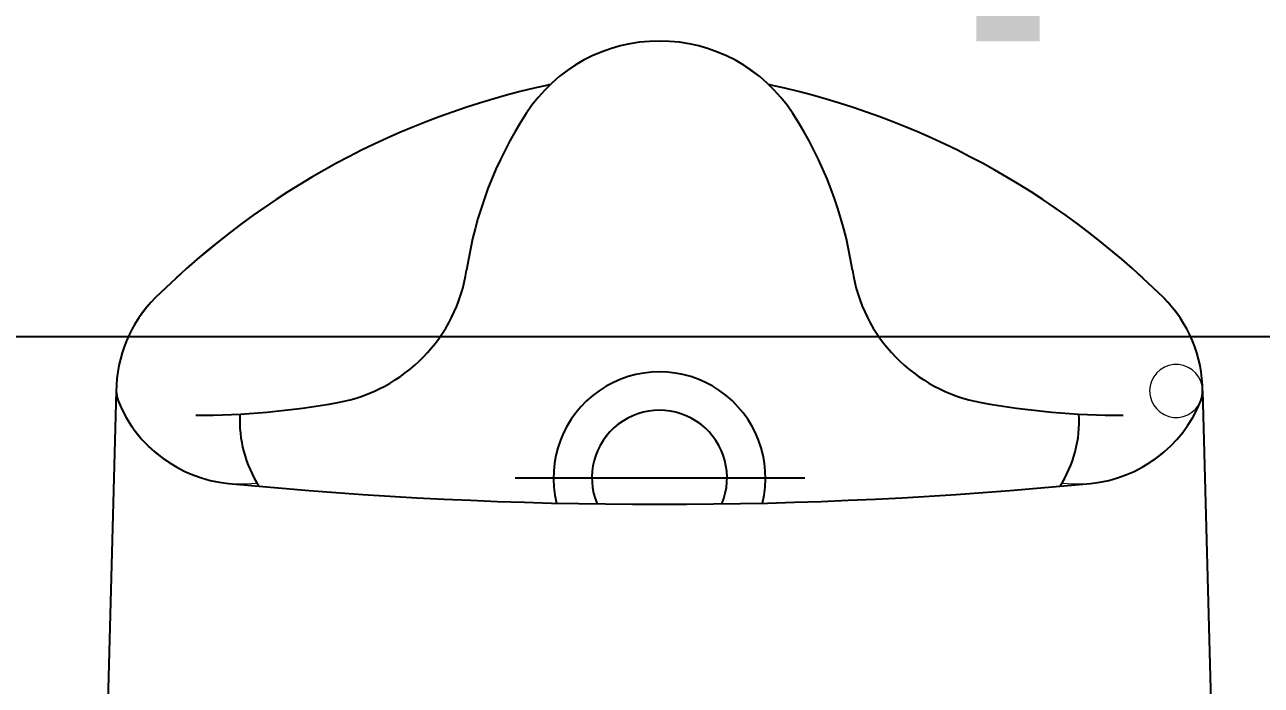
# Model space of a CAD drawing. Header units: millimetres. Extents: x 2148 to 2681, y 758 to 986.
# Drawn here: x 2290.727 to 2291.349, y 875.343 to 875.676 of the extents above; entities that cross this region are included whole.
import ezdxf

# ---------------------------------------------------------------- set-up
doc = ezdxf.new("R2010")
doc.units = ezdxf.units.MM
doc.linetypes.add('CENTER2', pattern=[28.575, 19.05, -3.175, 3.175, -3.175])
for name, color, linetype in [('0.1', 193, 'Continuous'), ('0.4', 121, 'Continuous'), ('S_GRID LINES', 252, 'Continuous')]:
    doc.layers.add(name, color=color, linetype=linetype)
doc.styles.add('MMTX$0$ESMX$0$X-OPTA1D', font='x-opta1d')

msp = doc.modelspace()

# ---------------------------------------------------------------- linework, layer by layer
at = {"layer": '0.1'}
for p, q in [((2290.7728867, 875.491358, 0), (2290.7663507, 875.247528, 0)), ((2290.7728867, 875.491358, 0), (2290.7663507, 875.247528, 0)), ((2290.7728867, 875.491358, 0), (2290.7663507, 875.247528, 0)), ((2290.7728867, 875.491358, 0), (2290.7663507, 875.247528, 0)), ((2290.7728867, 875.491358, 0), (2290.7663507, 875.247528, 0)), ((2290.7728867, 875.491358, 0), (2290.7663507, 875.247528, 0)), ((2290.7728867, 875.491358, 0), (2290.7663507, 875.247528, 0)), ((2290.7728867, 875.491358, 0), (2290.7663507, 875.247528, 0)), ((2290.7728867, 875.491358, 0), (2290.7663507, 875.247528, 0)), ((2290.7728867, 875.491358, 0), (2290.7663507, 875.247528, 0)), ((2291.3195495, 875.491358, 0), (2291.3260855, 875.247528, 0)), ((2291.3195495, 875.491358, 0), (2291.3260855, 875.247528, 0)), ((2291.3195495, 875.491358, 0), (2291.3260855, 875.247528, 0)), ((2291.3195495, 875.491358, 0), (2291.3260855, 875.247528, 0)), ((2291.3195495, 875.491358, 0), (2291.3260855, 875.247528, 0)), ((2291.3195495, 875.491358, 0), (2291.3260855, 875.247528, 0)), ((2291.3195495, 875.491358, 0), (2291.3260855, 875.247528, 0)), ((2291.3195495, 875.491358, 0), (2291.3260855, 875.247528, 0)), ((2291.3195495, 875.491358, 0), (2291.3260855, 875.247528, 0)), ((2291.3195495, 875.491358, 0), (2291.3260855, 875.247528, 0)), ((2290.9735665, 875.4475275, 0), (2291.1194305, 875.4475275, 0)), ((2290.9735665, 875.4475275, 0), (2291.1194305, 875.4475275, 0)), ((2290.9735665, 875.4475275, 0), (2291.1194305, 875.4475275, 0)), ((2290.9735665, 875.4475275, 0), (2291.1194305, 875.4475275, 0)), ((2290.9735665, 875.4475275, 0), (2291.1194305, 875.4475275, 0)), ((2290.9735665, 875.4475275, 0), (2291.1194305, 875.4475275, 0)), ((2290.9735665, 875.4475275, 0), (2291.1194305, 875.4475275, 0)), ((2290.9735665, 875.4475275, 0), (2291.1194305, 875.4475275, 0)), ((2290.9735665, 875.4475275, 0), (2291.1194305, 875.4475275, 0)), ((2290.9735665, 875.4475275, 0), (2291.1194305, 875.4475275, 0))]:
    msp.add_line(p, q, dxfattribs=at)
for centre, radius, start, end in [((2291.0462181, 875.5875271, 0), 0.0799998, 32.9579081, 147.0420919), ((2291.0462181, 875.5875271, 0), 0.0799998, 32.9579081, 147.0420919), ((2291.0462181, 875.5875271, 0), 0.0799998, 32.9579081, 147.0420919), ((2291.0462181, 875.5875271, 0), 0.0799998, 32.9579081, 147.0420919), ((2291.0462181, 875.5875271, 0), 0.0799998, 32.9579081, 147.0420919), ((2291.0462181, 875.5875271, 0), 0.0799998, 32.9579081, 147.0420919), ((2291.0462181, 875.5875271, 0), 0.0799998, 32.9579081, 147.0420919), ((2291.0462181, 875.5875271, 0), 0.0799998, 32.9579081, 147.0420919), ((2291.0462181, 875.5875271, 0), 0.0799998, 32.9579081, 147.0420919), ((2291.0462181, 875.5875271, 0), 0.0799998, 32.9579081, 147.0420919), ((2291.0742648, 875.2542595, 0), 0.399999, 102.1429334, 134.7601461), ((2291.0742648, 875.2542595, 0), 0.399999, 102.1429334, 134.7601461), ((2291.0742648, 875.2542595, 0), 0.399999, 102.1429334, 134.7601461), ((2291.0742648, 875.2542595, 0), 0.399999, 102.1429334, 134.7601461), ((2291.0742648, 875.2542595, 0), 0.399999, 102.1429334, 134.7601461), ((2291.0742648, 875.2542595, 0), 0.399999, 102.1429334, 134.7601461), ((2291.0742648, 875.2542595, 0), 0.399999, 102.1429334, 134.7601461), ((2291.0742648, 875.2542595, 0), 0.399999, 102.1429334, 134.7601461), ((2291.0742648, 875.2542595, 0), 0.399999, 102.1429334, 134.7601461), ((2291.0742648, 875.2542595, 0), 0.399999, 102.1429334, 134.7601461), ((2291.0462181, 875.3846093, 0), 0.266666, 101.9264656, 102.1429334), ((2291.0462181, 875.3846093, 0), 0.266666, 101.9264656, 102.1429334), ((2291.0462181, 875.3846093, 0), 0.266666, 101.9264656, 102.1429334), ((2291.0462181, 875.3846093, 0), 0.266666, 101.9264656, 102.1429334), ((2291.0462181, 875.3846093, 0), 0.266666, 101.9264656, 102.1429334), ((2291.0462181, 875.3846093, 0), 0.266666, 101.9264656, 102.1429334), ((2291.0462181, 875.3846093, 0), 0.266666, 101.9264656, 102.1429334), ((2291.0462181, 875.3846093, 0), 0.266666, 101.9264656, 102.1429334), ((2291.0462181, 875.3846093, 0), 0.266666, 101.9264656, 102.1429334), ((2291.0462181, 875.3846093, 0), 0.266666, 101.9264656, 102.1429334), ((2291.0462181, 875.3846093, 0), 0.266666, 77.8570666, 78.0735344), ((2291.0462181, 875.3846093, 0), 0.266666, 77.8570666, 78.0735344), ((2291.0462181, 875.3846093, 0), 0.266666, 77.8570666, 78.0735344), ((2291.0462181, 875.3846093, 0), 0.266666, 77.8570666, 78.0735344), ((2291.0462181, 875.3846093, 0), 0.266666, 77.8570666, 78.0735344), ((2291.0462181, 875.3846093, 0), 0.266666, 77.8570666, 78.0735344), ((2291.0462181, 875.3846093, 0), 0.266666, 77.8570666, 78.0735344), ((2291.0462181, 875.3846093, 0), 0.266666, 77.8570666, 78.0735344), ((2291.0462181, 875.3846093, 0), 0.266666, 77.8570666, 78.0735344), ((2291.0462181, 875.3846093, 0), 0.266666, 77.8570666, 78.0735344), ((2291.0181713, 875.2542595, 0), 0.399999, 45.2398539, 77.8570666), ((2291.0181713, 875.2542595, 0), 0.399999, 45.2398539, 77.8570666), ((2291.0181713, 875.2542595, 0), 0.399999, 45.2398539, 77.8570666), ((2291.0181713, 875.2542595, 0), 0.399999, 45.2398539, 77.8570666), ((2291.0181713, 875.2542595, 0), 0.399999, 45.2398539, 77.8570666), ((2291.0181713, 875.2542595, 0), 0.399999, 45.2398539, 77.8570666), ((2291.0181713, 875.2542595, 0), 0.399999, 45.2398539, 77.8570666), ((2291.0181713, 875.2542595, 0), 0.399999, 45.2398539, 77.8570666), ((2291.0181713, 875.2542595, 0), 0.399999, 45.2398539, 77.8570666), ((2291.0181713, 875.2542595, 0), 0.399999, 45.2398539, 77.8570666), ((2291.1469063, 875.5222445, 0), 0.1999995, 147.0420919, 171.3901036), ((2291.1469063, 875.5222445, 0), 0.1999995, 147.0420919, 171.3901036), ((2291.1469063, 875.5222445, 0), 0.1999995, 147.0420919, 171.3901036), ((2291.1469063, 875.5222445, 0), 0.1999995, 147.0420919, 171.3901036), ((2291.1469063, 875.5222445, 0), 0.1999995, 147.0420919, 171.3901036), ((2291.1469063, 875.5222445, 0), 0.1999995, 147.0420919, 171.3901036), ((2291.1469063, 875.5222445, 0), 0.1999995, 147.0420919, 171.3901036), ((2291.1469063, 875.5222445, 0), 0.1999995, 147.0420919, 171.3901036), ((2291.1469063, 875.5222445, 0), 0.1999995, 147.0420919, 171.3901036), ((2291.1469063, 875.5222445, 0), 0.1999995, 147.0420919, 171.3901036), ((2290.9455299, 875.5222445, 0), 0.1999995, 8.6098964, 32.9579081), ((2290.9455299, 875.5222445, 0), 0.1999995, 8.6098964, 32.9579081), ((2290.9455299, 875.5222445, 0), 0.1999995, 8.6098964, 32.9579081), ((2290.9455299, 875.5222445, 0), 0.1999995, 8.6098964, 32.9579081), ((2290.9455299, 875.5222445, 0), 0.1999995, 8.6098964, 32.9579081), ((2290.9455299, 875.5222445, 0), 0.1999995, 8.6098964, 32.9579081), ((2290.9455299, 875.5222445, 0), 0.1999995, 8.6098964, 32.9579081), ((2290.9455299, 875.5222445, 0), 0.1999995, 8.6098964, 32.9579081), ((2290.9455299, 875.5222445, 0), 0.1999995, 8.6098964, 32.9579081), ((2290.9455299, 875.5222445, 0), 0.1999995, 8.6098964, 32.9579081), ((2290.8700624, 875.5641621, 0), 0.0799998, 280.292817, 351.3901036), ((2290.8700624, 875.5641621, 0), 0.0799998, 280.292817, 351.3901036), ((2290.8700624, 875.5641621, 0), 0.0799998, 280.292817, 351.3901036), ((2290.8700624, 875.5641621, 0), 0.0799998, 280.292817, 351.3901036), ((2290.8700624, 875.5641621, 0), 0.0799998, 280.292817, 351.3901036), ((2290.8700624, 875.5641621, 0), 0.0799998, 280.292817, 351.3901036), ((2290.8700624, 875.5641621, 0), 0.0799998, 280.292817, 351.3901036), ((2290.8700624, 875.5641621, 0), 0.0799998, 280.292817, 351.3901036), ((2290.8700624, 875.5641621, 0), 0.0799998, 280.292817, 351.3901036), ((2290.8700624, 875.5641621, 0), 0.0799998, 280.292817, 351.3901036), ((2291.2223737, 875.5641621, 0), 0.0799998, 188.6098964, 259.707183), ((2291.2223737, 875.5641621, 0), 0.0799998, 188.6098964, 259.707183), ((2291.2223737, 875.5641621, 0), 0.0799998, 188.6098964, 259.707183), ((2291.2223737, 875.5641621, 0), 0.0799998, 188.6098964, 259.707183), ((2291.2223737, 875.5641621, 0), 0.0799998, 188.6098964, 259.707183), ((2291.2223737, 875.5641621, 0), 0.0799998, 188.6098964, 259.707183), ((2291.2223737, 875.5641621, 0), 0.0799998, 188.6098964, 259.707183), ((2291.2223737, 875.5641621, 0), 0.0799998, 188.6098964, 259.707183), ((2291.2223737, 875.5641621, 0), 0.0799998, 188.6098964, 259.707183), ((2291.2223737, 875.5641621, 0), 0.0799998, 188.6098964, 259.707183), ((2290.8395519, 875.4909458, 0), 0.0666665, 134.7601461, 180), ((2290.8395519, 875.4909458, 0), 0.0666665, 134.7601461, 180), ((2290.8395519, 875.4909458, 0), 0.0666665, 134.7601461, 180), ((2290.8395519, 875.4909458, 0), 0.0666665, 134.7601461, 180), ((2290.8395519, 875.4909458, 0), 0.0666665, 134.7601461, 180), ((2290.8395519, 875.4909458, 0), 0.0666665, 134.7601461, 180), ((2290.8395519, 875.4909458, 0), 0.0666665, 134.7601461, 180), ((2290.8395519, 875.4909458, 0), 0.0666665, 134.7601461, 180), ((2290.8395519, 875.4909458, 0), 0.0666665, 134.7601461, 180), ((2290.8395519, 875.4909458, 0), 0.0666665, 134.7601461, 180), ((2291.2528842, 875.4909458, 0), 0.0666665, 0, 45.2398539), ((2291.2528842, 875.4909458, 0), 0.0666665, 0, 45.2398539), ((2291.2528842, 875.4909458, 0), 0.0666665, 0, 45.2398539), ((2291.2528842, 875.4909458, 0), 0.0666665, 0, 45.2398539), ((2291.2528842, 875.4909458, 0), 0.0666665, 0, 45.2398539), ((2291.2528842, 875.4909458, 0), 0.0666665, 0, 45.2398539), ((2291.2528842, 875.4909458, 0), 0.0666665, 0, 45.2398539), ((2291.2528842, 875.4909458, 0), 0.0666665, 0, 45.2398539), ((2291.2528842, 875.4909458, 0), 0.0666665, 0, 45.2398539), ((2291.2528842, 875.4909458, 0), 0.0666665, 0, 45.2398539), ((2291.0462181, 875.4475275, 0), 0.0533332, 346.1859408, 193.8140592), ((2291.0462181, 875.4475275, 0), 0.0533332, 346.1859408, 193.8140592), ((2291.0462181, 875.4475275, 0), 0.0533332, 346.1859408, 193.8140592), ((2291.0462181, 875.4475275, 0), 0.0533332, 346.1859408, 193.8140592), ((2291.0462181, 875.4475275, 0), 0.0533332, 346.1859408, 193.8140592), ((2291.0462181, 875.4475275, 0), 0.0533332, 346.1859408, 193.8140592), ((2291.0462181, 875.4475275, 0), 0.0533332, 346.1859408, 193.8140592), ((2291.0462181, 875.4475275, 0), 0.0533332, 346.1859408, 193.8140592), ((2291.0462181, 875.4475275, 0), 0.0533332, 346.1859408, 193.8140592), ((2291.0462181, 875.4475275, 0), 0.0533332, 346.1859408, 193.8140592), ((2290.7862198, 875.4912755, 0), 0.0133333, 179.6458022, 201.7947487), ((2290.7862198, 875.4912755, 0), 0.0133333, 179.6458022, 201.7947487), ((2290.7862198, 875.4912755, 0), 0.0133333, 179.6458022, 201.7947487), ((2290.7862198, 875.4912755, 0), 0.0133333, 179.6458022, 201.7947487), ((2290.7862198, 875.4912755, 0), 0.0133333, 179.6458022, 201.7947487), ((2290.7862198, 875.4912755, 0), 0.0133333, 179.6458022, 201.7947487), ((2290.7862198, 875.4912755, 0), 0.0133333, 179.6458022, 201.7947487), ((2290.7862198, 875.4912755, 0), 0.0133333, 179.6458022, 201.7947487), ((2290.7862198, 875.4912755, 0), 0.0133333, 179.6458022, 201.7947487), ((2290.7862198, 875.4912755, 0), 0.0133333, 179.6458022, 201.7947487), ((2291.3062164, 875.4912755, 0), 0.0133333, 338.2052513, 0.3541978), ((2291.3062164, 875.4912755, 0), 0.0133333, 338.2052513, 0.3541978), ((2291.3062164, 875.4912755, 0), 0.0133333, 338.2052513, 0.3541978), ((2291.3062164, 875.4912755, 0), 0.0133333, 338.2052513, 0.3541978), ((2291.3062164, 875.4912755, 0), 0.0133333, 338.2052513, 0.3541978), ((2291.3062164, 875.4912755, 0), 0.0133333, 338.2052513, 0.3541978), ((2291.3062164, 875.4912755, 0), 0.0133333, 338.2052513, 0.3541978), ((2291.3062164, 875.4912755, 0), 0.0133333, 338.2052513, 0.3541978), ((2291.3062164, 875.4912755, 0), 0.0133333, 338.2052513, 0.3541978), ((2291.3062164, 875.4912755, 0), 0.0133333, 338.2052513, 0.3541978), ((2290.8357407, 875.5110772, 0), 0.0666665, 201.7947487, 264.4420804), ((2290.8357407, 875.5110772, 0), 0.0666665, 201.7947487, 264.4420804), ((2290.8357407, 875.5110772, 0), 0.0666665, 201.7947487, 264.4420804), ((2290.8357407, 875.5110772, 0), 0.0666665, 201.7947487, 264.4420804), ((2290.8357407, 875.5110772, 0), 0.0666665, 201.7947487, 264.4420804), ((2290.8357407, 875.5110772, 0), 0.0666665, 201.7947487, 264.4420804), ((2290.8357407, 875.5110772, 0), 0.0666665, 201.7947487, 264.4420804), ((2290.8357407, 875.5110772, 0), 0.0666665, 201.7947487, 264.4420804), ((2290.8357407, 875.5110772, 0), 0.0666665, 201.7947487, 264.4420804), ((2290.8357407, 875.5110772, 0), 0.0666665, 201.7947487, 264.4420804), ((2290.8128853, 875.8790117, 0), 0.399999, 270, 280.292817), ((2290.8128853, 875.8790117, 0), 0.399999, 270, 280.292817), ((2290.8128853, 875.8790117, 0), 0.399999, 270, 280.292817), ((2290.8128853, 875.8790117, 0), 0.399999, 270, 280.292817), ((2290.8128853, 875.8790117, 0), 0.399999, 270, 280.292817), ((2290.8128853, 875.8790117, 0), 0.399999, 270, 280.292817), ((2290.8128853, 875.8790117, 0), 0.399999, 270, 280.292817), ((2290.8128853, 875.8790117, 0), 0.399999, 270, 280.292817), ((2290.8128853, 875.8790117, 0), 0.399999, 270, 280.292817), ((2290.8128853, 875.8790117, 0), 0.399999, 270, 280.292817), ((2291.0462181, 875.4475275, 0), 0.0339999, 337.3130539, 202.6869461), ((2291.0462181, 875.4475275, 0), 0.0339999, 337.3130539, 202.6869461), ((2291.0462181, 875.4475275, 0), 0.0339999, 337.3130539, 202.6869461), ((2291.0462181, 875.4475275, 0), 0.0339999, 337.3130539, 202.6869461), ((2291.0462181, 875.4475275, 0), 0.0339999, 337.3130539, 202.6869461), ((2291.0462181, 875.4475275, 0), 0.0339999, 337.3130539, 202.6869461), ((2291.0462181, 875.4475275, 0), 0.0339999, 337.3130539, 202.6869461), ((2291.0462181, 875.4475275, 0), 0.0339999, 337.3130539, 202.6869461), ((2291.0462181, 875.4475275, 0), 0.0339999, 337.3130539, 202.6869461), ((2291.0462181, 875.4475275, 0), 0.0339999, 337.3130539, 202.6869461), ((2291.2795508, 875.8790117, 0), 0.399999, 259.707183, 270), ((2291.2795508, 875.8790117, 0), 0.399999, 259.707183, 270), ((2291.2795508, 875.8790117, 0), 0.399999, 259.707183, 270), ((2291.2795508, 875.8790117, 0), 0.399999, 259.707183, 270), ((2291.2795508, 875.8790117, 0), 0.399999, 259.707183, 270), ((2291.2795508, 875.8790117, 0), 0.399999, 259.707183, 270), ((2291.2795508, 875.8790117, 0), 0.399999, 259.707183, 270), ((2291.2795508, 875.8790117, 0), 0.399999, 259.707183, 270), ((2291.2795508, 875.8790117, 0), 0.399999, 259.707183, 270), ((2291.2795508, 875.8790117, 0), 0.399999, 259.707183, 270), ((2291.2566955, 875.5110772, 0), 0.0666665, 275.5579196, 338.2052513), ((2291.2566955, 875.5110772, 0), 0.0666665, 275.5579196, 338.2052513), ((2291.2566955, 875.5110772, 0), 0.0666665, 275.5579196, 338.2052513), ((2291.2566955, 875.5110772, 0), 0.0666665, 275.5579196, 338.2052513), ((2291.2566955, 875.5110772, 0), 0.0666665, 275.5579196, 338.2052513), ((2291.2566955, 875.5110772, 0), 0.0666665, 275.5579196, 338.2052513), ((2291.2566955, 875.5110772, 0), 0.0666665, 275.5579196, 338.2052513), ((2291.2566955, 875.5110772, 0), 0.0666665, 275.5579196, 338.2052513), ((2291.2566955, 875.5110772, 0), 0.0666665, 275.5579196, 338.2052513), ((2291.2566955, 875.5110772, 0), 0.0666665, 275.5579196, 338.2052513), ((2290.8950044, 875.4760717, 0), 0.0599998, 176.5994621, 213.1383205), ((2290.8950044, 875.4760717, 0), 0.0599998, 176.5994621, 213.1383205), ((2290.8950044, 875.4760717, 0), 0.0599998, 176.5994621, 213.1383205), ((2290.8950044, 875.4760717, 0), 0.0599998, 176.5994621, 213.1383205), ((2290.8950044, 875.4760717, 0), 0.0599998, 176.5994621, 213.1383205), ((2290.8950044, 875.4760717, 0), 0.0599998, 176.5994621, 213.1383205), ((2290.8950044, 875.4760717, 0), 0.0599998, 176.5994621, 213.1383205), ((2290.8950044, 875.4760717, 0), 0.0599998, 176.5994621, 213.1383205), ((2290.8950044, 875.4760717, 0), 0.0599998, 176.5994621, 213.1383205), ((2290.8950044, 875.4760717, 0), 0.0599998, 176.5994621, 213.1383205), ((2291.1974317, 875.4760717, 0), 0.0599998, 326.8616795, 3.4005379), ((2291.1974317, 875.4760717, 0), 0.0599998, 326.8616795, 3.4005379), ((2291.1974317, 875.4760717, 0), 0.0599998, 326.8616795, 3.4005379), ((2291.1974317, 875.4760717, 0), 0.0599998, 326.8616795, 3.4005379), ((2291.1974317, 875.4760717, 0), 0.0599998, 326.8616795, 3.4005379), ((2291.1974317, 875.4760717, 0), 0.0599998, 326.8616795, 3.4005379), ((2291.1974317, 875.4760717, 0), 0.0599998, 326.8616795, 3.4005379), ((2291.1974317, 875.4760717, 0), 0.0599998, 326.8616795, 3.4005379), ((2291.1974317, 875.4760717, 0), 0.0599998, 326.8616795, 3.4005379), ((2291.1974317, 875.4760717, 0), 0.0599998, 326.8616795, 3.4005379), ((2291.0462181, 877.6740479, 0), 2.2398537, 264.4420804, 275.5579196), ((2291.0462181, 877.6740479, 0), 2.2398537, 264.4420804, 275.5579196), ((2291.0462181, 877.6740479, 0), 2.2398537, 264.4420804, 275.5579196), ((2291.0462181, 877.6740479, 0), 2.2398537, 264.4420804, 275.5579196), ((2291.0462181, 877.6740479, 0), 2.2398537, 264.4420804, 275.5579196), ((2291.0462181, 877.6740479, 0), 2.2398537, 264.4420804, 275.5579196), ((2291.0462181, 877.6740479, 0), 2.2398537, 264.4420804, 275.5579196), ((2291.0462181, 877.6740479, 0), 2.2398537, 264.4420804, 275.5579196), ((2291.0462181, 877.6740479, 0), 2.2398537, 264.4420804, 275.5579196), ((2291.0462181, 877.6740479, 0), 2.2398537, 264.4420804, 275.5579196)]:
    msp.add_arc(centre, radius, start, end, dxfattribs=at)
at = {"layer": '0.4', "color": 193, "lineweight": 0, "ltscale": 0.5}
for p, q in [((2290.7663507, 875.247528, 0), (2290.7728867, 875.491358, 0)), ((2290.7663507, 875.247528, 0), (2290.7728867, 875.491358, 0)), ((2290.7663507, 875.247528, 0), (2290.7728867, 875.491358, 0)), ((2290.7663507, 875.247528, 0), (2290.7728867, 875.491358, 0)), ((2290.7663507, 875.247528, 0), (2290.7728867, 875.491358, 0)), ((2290.7663507, 875.247528, 0), (2290.7728867, 875.491358, 0)), ((2290.7663507, 875.247528, 0), (2290.7728867, 875.491358, 0)), ((2290.7663507, 875.247528, 0), (2290.7728867, 875.491358, 0)), ((2290.7663507, 875.247528, 0), (2290.7728867, 875.491358, 0)), ((2290.7663507, 875.247528, 0), (2290.7728867, 875.491358, 0)), ((2291.3195495, 875.491358, 0), (2291.3260855, 875.247528, 0)), ((2291.3195495, 875.491358, 0), (2291.3260855, 875.247528, 0)), ((2291.3195495, 875.491358, 0), (2291.3260855, 875.247528, 0)), ((2291.3195495, 875.491358, 0), (2291.3260855, 875.247528, 0)), ((2291.3195495, 875.491358, 0), (2291.3260855, 875.247528, 0)), ((2291.3195495, 875.491358, 0), (2291.3260855, 875.247528, 0)), ((2291.3195495, 875.491358, 0), (2291.3260855, 875.247528, 0)), ((2291.3195495, 875.491358, 0), (2291.3260855, 875.247528, 0)), ((2291.3195495, 875.491358, 0), (2291.3260855, 875.247528, 0)), ((2291.3195495, 875.491358, 0), (2291.3260855, 875.247528, 0)), ((2291.080218, 875.4475275, 0), (2291.0122182, 875.4475275, 0)), ((2291.080218, 875.4475275, 0), (2291.0122182, 875.4475275, 0)), ((2291.080218, 875.4475275, 0), (2291.0122182, 875.4475275, 0)), ((2291.080218, 875.4475275, 0), (2291.0122182, 875.4475275, 0)), ((2291.080218, 875.4475275, 0), (2291.0122182, 875.4475275, 0)), ((2291.080218, 875.4475275, 0), (2291.0122182, 875.4475275, 0)), ((2291.080218, 875.4475275, 0), (2291.0122182, 875.4475275, 0)), ((2291.080218, 875.4475275, 0), (2291.0122182, 875.4475275, 0)), ((2291.080218, 875.4475275, 0), (2291.0122182, 875.4475275, 0)), ((2291.080218, 875.4475275, 0), (2291.0122182, 875.4475275, 0))]:
    msp.add_line(p, q, dxfattribs=at)
for centre, radius, start, end in [((2291.0462181, 875.5875271, 0), 0.0799998, 46.4614206, 133.5385794), ((2291.0462181, 875.5875271, 0), 0.0799998, 46.4614206, 133.5385794), ((2291.0462181, 875.5875271, 0), 0.0799998, 46.4614206, 133.5385794), ((2291.0462181, 875.5875271, 0), 0.0799998, 46.4614206, 133.5385794), ((2291.0462181, 875.5875271, 0), 0.0799998, 46.4614206, 133.5385794), ((2291.0462181, 875.5875271, 0), 0.0799998, 46.4614206, 133.5385794), ((2291.0462181, 875.5875271, 0), 0.0799998, 46.4614206, 133.5385794), ((2291.0462181, 875.5875271, 0), 0.0799998, 46.4614206, 133.5385794), ((2291.0462181, 875.5875271, 0), 0.0799998, 46.4614206, 133.5385794), ((2291.0462181, 875.5875271, 0), 0.0799998, 46.4614206, 133.5385794), ((2291.0742648, 875.2542595, 0), 0.399999, 101.9984735, 134.7601461), ((2291.0742648, 875.2542595, 0), 0.399999, 101.9984735, 134.7601461), ((2291.0742648, 875.2542595, 0), 0.399999, 101.9984735, 134.7601461), ((2291.0742648, 875.2542595, 0), 0.399999, 101.9984735, 134.7601461), ((2291.0742648, 875.2542595, 0), 0.399999, 101.9984735, 134.7601461), ((2291.0742648, 875.2542595, 0), 0.399999, 101.9984735, 134.7601461), ((2291.0742648, 875.2542595, 0), 0.399999, 101.9984735, 134.7601461), ((2291.0742648, 875.2542595, 0), 0.399999, 101.9984735, 134.7601461), ((2291.0742648, 875.2542595, 0), 0.399999, 101.9984735, 134.7601461), ((2291.0742648, 875.2542595, 0), 0.399999, 101.9984735, 134.7601461), ((2291.0181713, 875.2542595, 0), 0.399999, 45.2398539, 78.0015265), ((2291.0181713, 875.2542595, 0), 0.399999, 45.2398539, 78.0015265), ((2291.0181713, 875.2542595, 0), 0.399999, 45.2398539, 78.0015265), ((2291.0181713, 875.2542595, 0), 0.399999, 45.2398539, 78.0015265), ((2291.0181713, 875.2542595, 0), 0.399999, 45.2398539, 78.0015265), ((2291.0181713, 875.2542595, 0), 0.399999, 45.2398539, 78.0015265), ((2291.0181713, 875.2542595, 0), 0.399999, 45.2398539, 78.0015265), ((2291.0181713, 875.2542595, 0), 0.399999, 45.2398539, 78.0015265), ((2291.0181713, 875.2542595, 0), 0.399999, 45.2398539, 78.0015265), ((2291.0181713, 875.2542595, 0), 0.399999, 45.2398539, 78.0015265), ((2290.8395519, 875.4909458, 0), 0.0666665, 134.7601461, 179.6458022), ((2290.8395519, 875.4909458, 0), 0.0666665, 134.7601461, 179.6458022), ((2290.8395519, 875.4909458, 0), 0.0666665, 134.7601461, 179.6458022), ((2290.8395519, 875.4909458, 0), 0.0666665, 134.7601461, 179.6458022), ((2290.8395519, 875.4909458, 0), 0.0666665, 134.7601461, 179.6458022), ((2290.8395519, 875.4909458, 0), 0.0666665, 134.7601461, 179.6458022), ((2290.8395519, 875.4909458, 0), 0.0666665, 134.7601461, 179.6458022), ((2290.8395519, 875.4909458, 0), 0.0666665, 134.7601461, 179.6458022), ((2290.8395519, 875.4909458, 0), 0.0666665, 134.7601461, 179.6458022), ((2290.8395519, 875.4909458, 0), 0.0666665, 134.7601461, 179.6458022), ((2291.2528842, 875.4909458, 0), 0.0666665, 0.3541978, 45.2398539), ((2291.2528842, 875.4909458, 0), 0.0666665, 0.3541978, 45.2398539), ((2291.2528842, 875.4909458, 0), 0.0666665, 0.3541978, 45.2398539), ((2291.2528842, 875.4909458, 0), 0.0666665, 0.3541978, 45.2398539), ((2291.2528842, 875.4909458, 0), 0.0666665, 0.3541978, 45.2398539), ((2291.2528842, 875.4909458, 0), 0.0666665, 0.3541978, 45.2398539), ((2291.2528842, 875.4909458, 0), 0.0666665, 0.3541978, 45.2398539), ((2291.2528842, 875.4909458, 0), 0.0666665, 0.3541978, 45.2398539), ((2291.2528842, 875.4909458, 0), 0.0666665, 0.3541978, 45.2398539), ((2291.2528842, 875.4909458, 0), 0.0666665, 0.3541978, 45.2398539), ((2291.0462181, 875.4475275, 0), 0.0533332, 346.1859408, 193.8140592), ((2291.0462181, 875.4475275, 0), 0.0533332, 346.1859408, 193.8140592), ((2291.0462181, 875.4475275, 0), 0.0533332, 346.1859408, 193.8140592), ((2291.0462181, 875.4475275, 0), 0.0533332, 346.1859408, 193.8140592), ((2291.0462181, 875.4475275, 0), 0.0533332, 346.1859408, 193.8140592), ((2291.0462181, 875.4475275, 0), 0.0533332, 346.1859408, 193.8140592), ((2291.0462181, 875.4475275, 0), 0.0533332, 346.1859408, 193.8140592), ((2291.0462181, 875.4475275, 0), 0.0533332, 346.1859408, 193.8140592), ((2291.0462181, 875.4475275, 0), 0.0533332, 346.1859408, 193.8140592), ((2291.0462181, 875.4475275, 0), 0.0533332, 346.1859408, 193.8140592), ((2291.3062164, 875.4912755, 0), 0.0133333, 0, 338.2052513), ((2291.3062164, 875.4912755, 0), 0.0133333, 0, 338.2052513), ((2291.3062164, 875.4912755, 0), 0.0133333, 0, 338.2052513), ((2291.3062164, 875.4912755, 0), 0.0133333, 0, 338.2052513), ((2291.3062164, 875.4912755, 0), 0.0133333, 0, 338.2052513), ((2291.3062164, 875.4912755, 0), 0.0133333, 0, 338.2052513), ((2291.3062164, 875.4912755, 0), 0.0133333, 0, 338.2052513), ((2291.3062164, 875.4912755, 0), 0.0133333, 0, 338.2052513), ((2291.3062164, 875.4912755, 0), 0.0133333, 0, 338.2052513), ((2291.3062164, 875.4912755, 0), 0.0133333, 0, 338.2052513), ((2290.7862198, 875.4912755, 0), 0.0133333, 179.6458022, 201.7947487), ((2290.7862198, 875.4912755, 0), 0.0133333, 179.6458022, 201.7947487), ((2290.7862198, 875.4912755, 0), 0.0133333, 179.6458022, 201.7947487), ((2290.7862198, 875.4912755, 0), 0.0133333, 179.6458022, 201.7947487), ((2290.7862198, 875.4912755, 0), 0.0133333, 179.6458022, 201.7947487), ((2290.7862198, 875.4912755, 0), 0.0133333, 179.6458022, 201.7947487), ((2290.7862198, 875.4912755, 0), 0.0133333, 179.6458022, 201.7947487), ((2290.7862198, 875.4912755, 0), 0.0133333, 179.6458022, 201.7947487), ((2290.7862198, 875.4912755, 0), 0.0133333, 179.6458022, 201.7947487), ((2290.7862198, 875.4912755, 0), 0.0133333, 179.6458022, 201.7947487), ((2290.7862198, 875.4912755, 0), 0.0133333, 179.6458022, 201.7947487), ((2290.7862198, 875.4912755, 0), 0.0133333, 179.6458022, 201.7947487), ((2290.7862198, 875.4912755, 0), 0.0133333, 179.6458022, 201.7947487), ((2290.7862198, 875.4912755, 0), 0.0133333, 179.6458022, 201.7947487), ((2290.7862198, 875.4912755, 0), 0.0133333, 179.6458022, 201.7947487), ((2290.7862198, 875.4912755, 0), 0.0133333, 179.6458022, 201.7947487), ((2290.7862198, 875.4912755, 0), 0.0133333, 179.6458022, 201.7947487), ((2290.7862198, 875.4912755, 0), 0.0133333, 179.6458022, 201.7947487), ((2290.7862198, 875.4912755, 0), 0.0133333, 179.6458022, 201.7947487), ((2290.7862198, 875.4912755, 0), 0.0133333, 179.6458022, 201.7947487), ((2291.3062164, 875.4912755, 0), 0.0133333, 338.2052513, 0), ((2291.3062164, 875.4912755, 0), 0.0133333, 338.2052513, 0), ((2291.3062164, 875.4912755, 0), 0.0133333, 338.2052513, 0), ((2291.3062164, 875.4912755, 0), 0.0133333, 338.2052513, 0), ((2291.3062164, 875.4912755, 0), 0.0133333, 338.2052513, 0), ((2291.3062164, 875.4912755, 0), 0.0133333, 338.2052513, 0), ((2291.3062164, 875.4912755, 0), 0.0133333, 338.2052513, 0), ((2291.3062164, 875.4912755, 0), 0.0133333, 338.2052513, 0), ((2291.3062164, 875.4912755, 0), 0.0133333, 338.2052513, 0), ((2291.3062164, 875.4912755, 0), 0.0133333, 338.2052513, 0), ((2290.8357407, 875.5110772, 0), 0.0666665, 201.7947487, 276.8931763), ((2290.8357407, 875.5110772, 0), 0.0666665, 201.7947487, 264.4420804), ((2290.8357407, 875.5110772, 0), 0.0666665, 201.7947487, 276.8931763), ((2290.8357407, 875.5110772, 0), 0.0666665, 201.7947487, 264.4420804), ((2290.8357407, 875.5110772, 0), 0.0666665, 201.7947487, 276.8931763), ((2290.8357407, 875.5110772, 0), 0.0666665, 201.7947487, 264.4420804), ((2290.8357407, 875.5110772, 0), 0.0666665, 201.7947487, 276.8931763), ((2290.8357407, 875.5110772, 0), 0.0666665, 201.7947487, 264.4420804), ((2290.8357407, 875.5110772, 0), 0.0666665, 201.7947487, 276.8931763), ((2290.8357407, 875.5110772, 0), 0.0666665, 201.7947487, 264.4420804), ((2290.8357407, 875.5110772, 0), 0.0666665, 201.7947487, 276.8931763), ((2290.8357407, 875.5110772, 0), 0.0666665, 201.7947487, 264.4420804), ((2290.8357407, 875.5110772, 0), 0.0666665, 201.7947487, 276.8931763), ((2290.8357407, 875.5110772, 0), 0.0666665, 201.7947487, 264.4420804), ((2290.8357407, 875.5110772, 0), 0.0666665, 201.7947487, 276.8931763), ((2290.8357407, 875.5110772, 0), 0.0666665, 201.7947487, 264.4420804), ((2290.8357407, 875.5110772, 0), 0.0666665, 201.7947487, 276.8931763), ((2290.8357407, 875.5110772, 0), 0.0666665, 201.7947487, 264.4420804), ((2290.8357407, 875.5110772, 0), 0.0666665, 201.7947487, 276.8931763), ((2290.8357407, 875.5110772, 0), 0.0666665, 201.7947487, 264.4420804), ((2291.0462181, 875.4475275, 0), 0.0339999, 0, 180), ((2291.0462181, 875.4475275, 0), 0.0339999, 0, 180), ((2291.0462181, 875.4475275, 0), 0.0339999, 0, 180), ((2291.0462181, 875.4475275, 0), 0.0339999, 0, 180), ((2291.0462181, 875.4475275, 0), 0.0339999, 0, 180), ((2291.0462181, 875.4475275, 0), 0.0339999, 0, 180), ((2291.0462181, 875.4475275, 0), 0.0339999, 0, 180), ((2291.0462181, 875.4475275, 0), 0.0339999, 0, 180), ((2291.0462181, 875.4475275, 0), 0.0339999, 0, 180), ((2291.0462181, 875.4475275, 0), 0.0339999, 0, 180), ((2291.2566955, 875.5110772, 0), 0.0666665, 263.1068237, 338.2052513), ((2291.2566955, 875.5110772, 0), 0.0666665, 263.1068237, 338.2052513), ((2291.2566955, 875.5110772, 0), 0.0666665, 263.1068237, 338.2052513), ((2291.2566955, 875.5110772, 0), 0.0666665, 263.1068237, 338.2052513), ((2291.2566955, 875.5110772, 0), 0.0666665, 263.1068237, 338.2052513), ((2291.2566955, 875.5110772, 0), 0.0666665, 263.1068237, 338.2052513), ((2291.2566955, 875.5110772, 0), 0.0666665, 263.1068237, 338.2052513), ((2291.2566955, 875.5110772, 0), 0.0666665, 263.1068237, 338.2052513), ((2291.2566955, 875.5110772, 0), 0.0666665, 263.1068237, 338.2052513), ((2291.2566955, 875.5110772, 0), 0.0666665, 263.1068237, 338.2052513), ((2291.2566955, 875.5110772, 0), 0.0666665, 275.5579196, 338.2052513), ((2291.2566955, 875.5110772, 0), 0.0666665, 275.5579196, 338.2052513), ((2291.2566955, 875.5110772, 0), 0.0666665, 275.5579196, 338.2052513), ((2291.2566955, 875.5110772, 0), 0.0666665, 275.5579196, 338.2052513), ((2291.2566955, 875.5110772, 0), 0.0666665, 275.5579196, 338.2052513), ((2291.2566955, 875.5110772, 0), 0.0666665, 275.5579196, 338.2052513), ((2291.2566955, 875.5110772, 0), 0.0666665, 275.5579196, 338.2052513), ((2291.2566955, 875.5110772, 0), 0.0666665, 275.5579196, 338.2052513), ((2291.2566955, 875.5110772, 0), 0.0666665, 275.5579196, 338.2052513), ((2291.2566955, 875.5110772, 0), 0.0666665, 275.5579196, 338.2052513), ((2291.0462181, 877.6740479, 0), 2.2398537, 264.4420804, 275.5579196), ((2291.0462181, 877.6740479, 0), 2.2398537, 264.4420804, 275.5579196), ((2291.0462181, 877.6740479, 0), 2.2398537, 264.4420804, 275.5579196), ((2291.0462181, 877.6740479, 0), 2.2398537, 264.4420804, 275.5579196), ((2291.0462181, 877.6740479, 0), 2.2398537, 264.4420804, 275.5579196), ((2291.0462181, 877.6740479, 0), 2.2398537, 264.4420804, 275.5579196), ((2291.0462181, 877.6740479, 0), 2.2398537, 264.4420804, 275.5579196), ((2291.0462181, 877.6740479, 0), 2.2398537, 264.4420804, 275.5579196), ((2291.0462181, 877.6740479, 0), 2.2398537, 264.4420804, 275.5579196), ((2291.0462181, 877.6740479, 0), 2.2398537, 264.4420804, 275.5579196), ((2290.8950044, 875.4760717, 0), 0.0599998, 211.3089606, 213.1383205), ((2290.8950044, 875.4760717, 0), 0.0599998, 211.3089606, 213.1383205), ((2290.8950044, 875.4760717, 0), 0.0599998, 211.3089606, 213.1383205), ((2290.8950044, 875.4760717, 0), 0.0599998, 211.3089606, 213.1383205), ((2290.8950044, 875.4760717, 0), 0.0599998, 211.3089606, 213.1383205), ((2290.8950044, 875.4760717, 0), 0.0599998, 211.3089606, 213.1383205), ((2290.8950044, 875.4760717, 0), 0.0599998, 211.3089606, 213.1383205), ((2290.8950044, 875.4760717, 0), 0.0599998, 211.3089606, 213.1383205), ((2290.8950044, 875.4760717, 0), 0.0599998, 211.3089606, 213.1383205), ((2290.8950044, 875.4760717, 0), 0.0599998, 211.3089606, 213.1383205), ((2291.0462181, 877.6740479, 0), 2.2398537, 264.8397862, 268.6750716), ((2291.0462181, 877.6740479, 0), 2.2398537, 264.8397862, 268.6750716), ((2291.0462181, 877.6740479, 0), 2.2398537, 264.8397862, 268.6750716), ((2291.0462181, 877.6740479, 0), 2.2398537, 264.8397862, 268.6750716), ((2291.0462181, 877.6740479, 0), 2.2398537, 264.8397862, 268.6750716), ((2291.0462181, 877.6740479, 0), 2.2398537, 264.8397862, 268.6750716), ((2291.0462181, 877.6740479, 0), 2.2398537, 264.8397862, 268.6750716), ((2291.0462181, 877.6740479, 0), 2.2398537, 264.8397862, 268.6750716), ((2291.0462181, 877.6740479, 0), 2.2398537, 264.8397862, 268.6750716), ((2291.0462181, 877.6740479, 0), 2.2398537, 264.8397862, 268.6750716), ((2291.0462181, 877.6740479, 0), 2.2398537, 271.3249284, 275.1602138), ((2291.0462181, 877.6740479, 0), 2.2398537, 271.3249284, 275.1602138), ((2291.0462181, 877.6740479, 0), 2.2398537, 271.3249284, 275.1602138), ((2291.0462181, 877.6740479, 0), 2.2398537, 271.3249284, 275.1602138), ((2291.0462181, 877.6740479, 0), 2.2398537, 271.3249284, 275.1602138), ((2291.0462181, 877.6740479, 0), 2.2398537, 271.3249284, 275.1602138), ((2291.0462181, 877.6740479, 0), 2.2398537, 271.3249284, 275.1602138), ((2291.0462181, 877.6740479, 0), 2.2398537, 271.3249284, 275.1602138), ((2291.0462181, 877.6740479, 0), 2.2398537, 271.3249284, 275.1602138), ((2291.0462181, 877.6740479, 0), 2.2398537, 271.3249284, 275.1602138), ((2291.1974317, 875.4760717, 0), 0.0599998, 326.8616795, 328.6910394), ((2291.1974317, 875.4760717, 0), 0.0599998, 326.8616795, 328.6910394), ((2291.1974317, 875.4760717, 0), 0.0599998, 326.8616795, 328.6910394), ((2291.1974317, 875.4760717, 0), 0.0599998, 326.8616795, 328.6910394), ((2291.1974317, 875.4760717, 0), 0.0599998, 326.8616795, 328.6910394), ((2291.1974317, 875.4760717, 0), 0.0599998, 326.8616795, 328.6910394), ((2291.1974317, 875.4760717, 0), 0.0599998, 326.8616795, 328.6910394), ((2291.1974317, 875.4760717, 0), 0.0599998, 326.8616795, 328.6910394), ((2291.1974317, 875.4760717, 0), 0.0599998, 326.8616795, 328.6910394), ((2291.1974317, 875.4760717, 0), 0.0599998, 326.8616795, 328.6910394)]:
    msp.add_arc(centre, radius, start, end, dxfattribs=at)
at = {"layer": 'S_GRID LINES', "linetype": 'CENTER2', "ltscale": 0.2}
msp.add_line((2304.0428214, 875.518508, 0), (2282.4754095, 875.518508, 0), dxfattribs=at)

# ---------------------------------------------------------------- texts
at = {"color": 2, "insert": (2291.0828601, 876.0060352, 0), "char_height": 0.25536, "width": 11.644719696, "attachment_point": 4, "style": 'MMTX$0$ESMX$0$X-OPTA1D'}
msp.add_mtext('0.60 M. X 0.60 M.\\P FLOOR TILES', dxfattribs=at)

doc.saveas('drawing.dxf')
